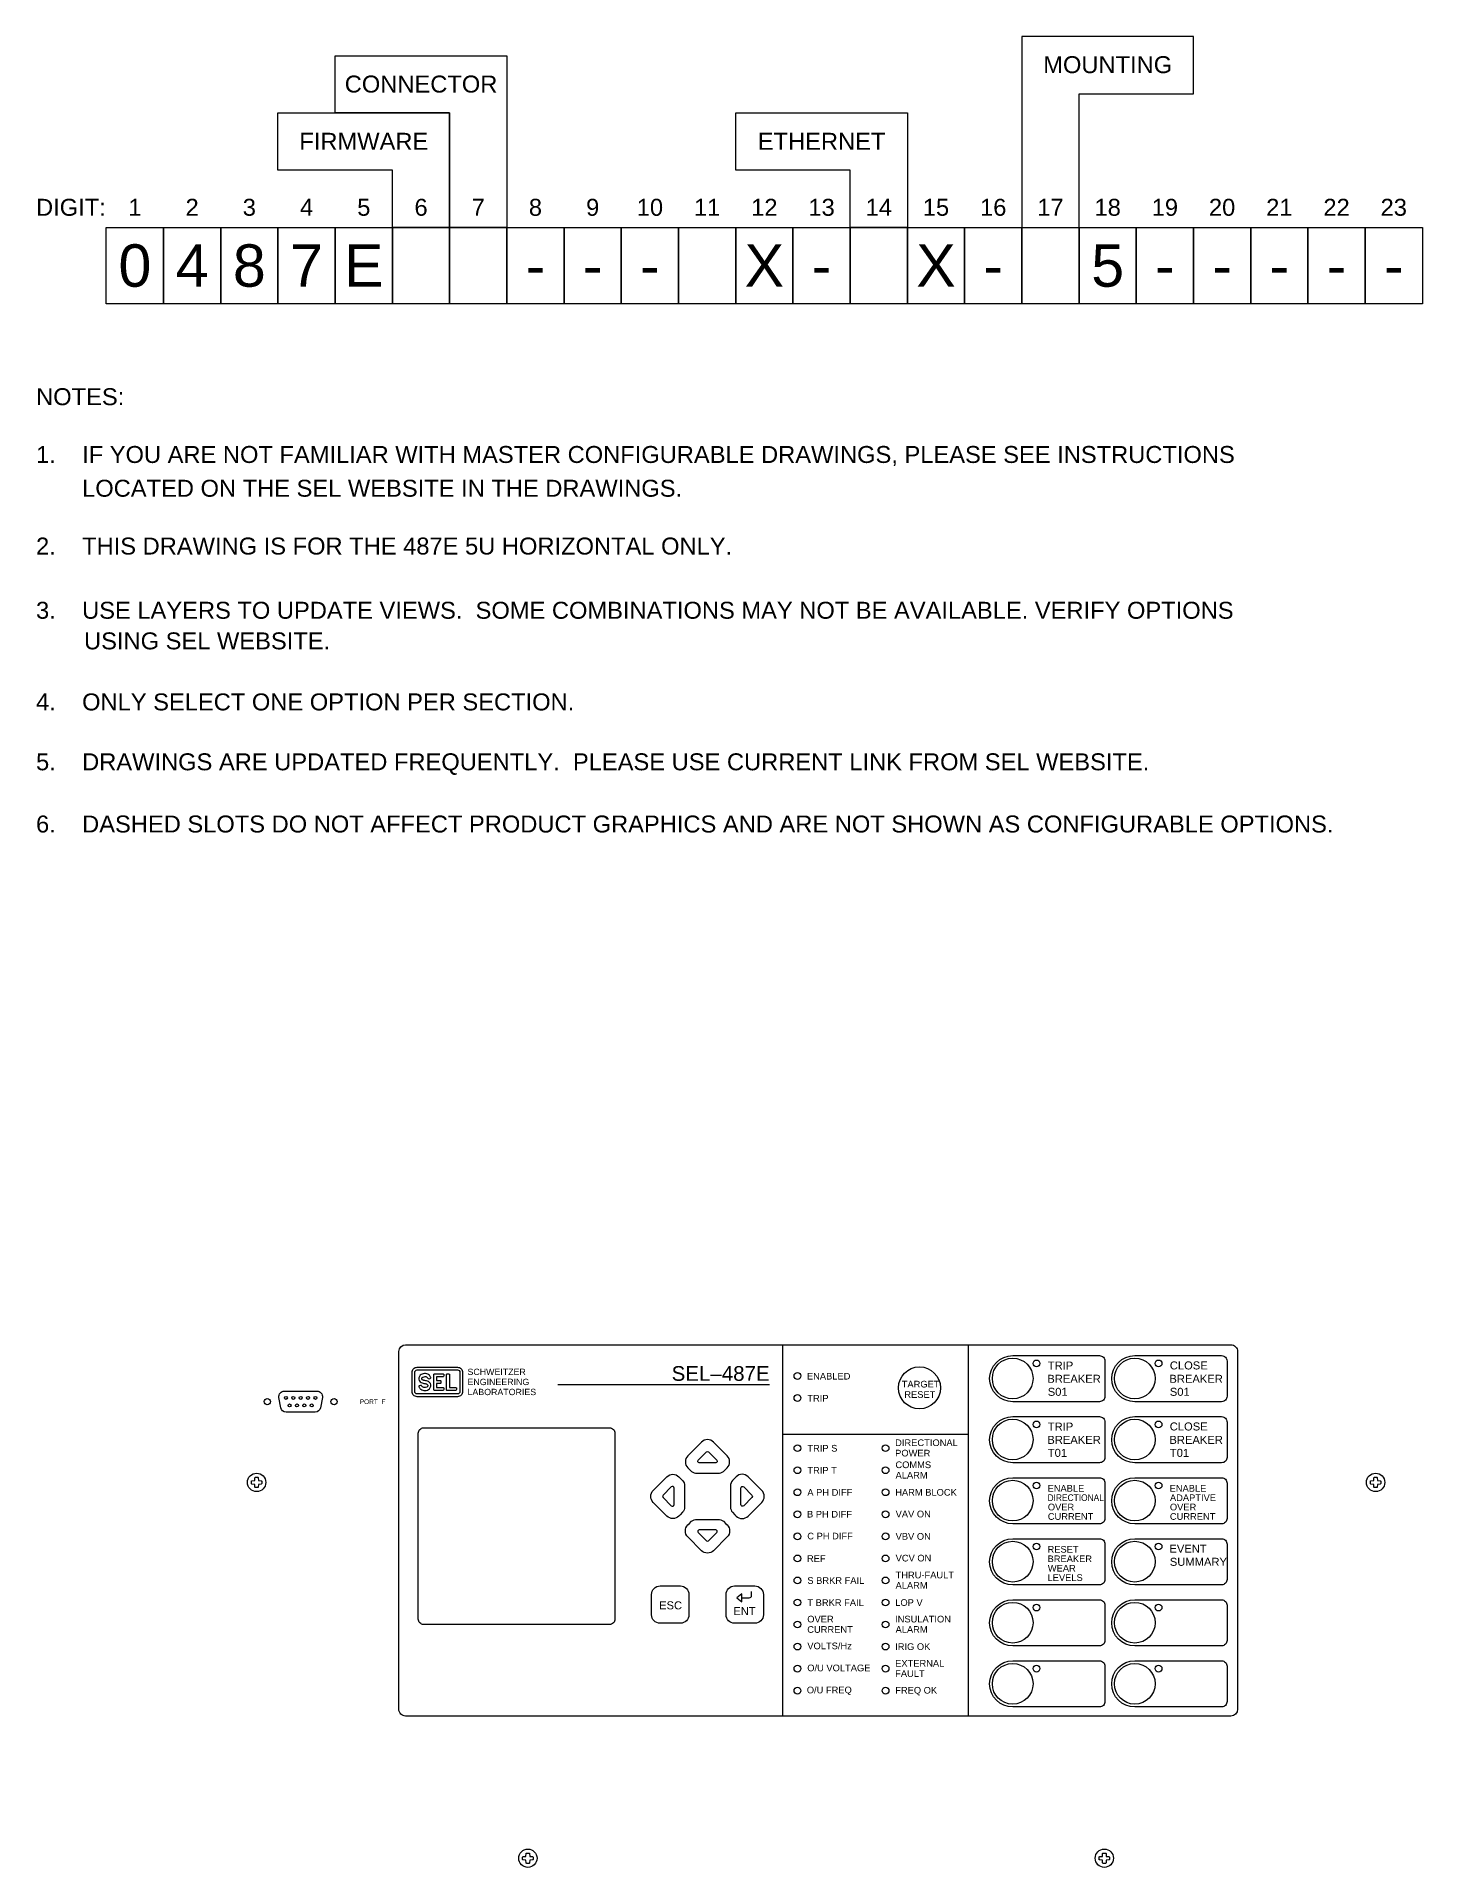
# Model space of a CAD drawing. Header units: inches. Extents: x 1.7 to 47, y 1 to 32.9.
# Drawn here: x 1.72 to 22.15, y 5.95 to 32.94 of the extents above; entities that cross this region are included whole.
import ezdxf
from ezdxf.enums import TextEntityAlignment as Align

# ---------------------------------------------------------------- set-up
doc = ezdxf.new("R2010")
doc.units = ezdxf.units.IN
doc.header["$MEASUREMENT"] = 0
doc.layers.add('5.0_____[DWG]', color=7, linetype='Continuous')
doc.styles.add('Arial', font='arial.ttf')

msp = doc.modelspace()

# ---------------------------------------------------------------- linework, layer by layer
at = {"layer": '5.0_____[DWG]'}
for points in [[(17.091, 32.097), (18.778, 32.097), (18.778, 32.94), (16.247, 32.94), (16.247, 30.128), (17.091, 30.128), (17.091, 32.097)], [(7.81, 31.815), (6.122, 31.815), (6.122, 32.659), (8.653, 32.659), (8.653, 30.128), (7.81, 30.128), (7.81, 31.815)], [(6.966, 30.972), (5.278, 30.972), (5.278, 31.815), (7.81, 31.815), (7.81, 30.128), (6.966, 30.128), (6.966, 30.972)], [(13.716, 30.972), (12.028, 30.972), (12.028, 31.815), (14.56, 31.815), (14.56, 30.128), (13.716, 30.128), (13.716, 30.972)], [(12.12, 9.982), (12.045, 9.924), (12.12, 9.866)]]:
    msp.add_lwpolyline(points, close=True, dxfattribs=at)
for points in [[(3.591, 29.003), (2.747, 29.003), (2.747, 30.128), (3.591, 30.128), (3.591, 29.003)], [(4.435, 29.003), (3.591, 29.003), (3.591, 30.128), (4.435, 30.128), (4.435, 29.003)], [(5.278, 29.003), (4.435, 29.003), (4.435, 30.128), (5.278, 30.128), (5.278, 29.003)], [(6.122, 29.003), (5.278, 29.003), (5.278, 30.128), (6.122, 30.128), (6.122, 29.003)], [(6.966, 29.003), (6.122, 29.003), (6.122, 30.128), (6.966, 30.128), (6.966, 29.003)], [(7.81, 29.003), (6.966, 29.003), (6.966, 30.128), (7.81, 30.128), (7.81, 29.003)], [(8.653, 29.003), (7.81, 29.003), (7.81, 30.128), (8.653, 30.128), (8.653, 29.003)], [(9.497, 29.003), (8.653, 29.003), (8.653, 30.128), (9.497, 30.128), (9.497, 29.003)], [(10.341, 29.003), (9.497, 29.003), (9.497, 30.128), (10.341, 30.128), (10.341, 29.003)], [(11.185, 29.003), (10.341, 29.003), (10.341, 30.128), (11.185, 30.128), (11.185, 29.003)], [(12.028, 29.003), (11.185, 29.003), (11.185, 30.128), (12.028, 30.128), (12.028, 29.003)], [(12.872, 29.003), (12.028, 29.003), (12.028, 30.128), (12.872, 30.128), (12.872, 29.003)], [(13.716, 29.003), (12.872, 29.003), (12.872, 30.128), (13.716, 30.128), (13.716, 29.003)], [(14.56, 29.003), (13.716, 29.003), (13.716, 30.128), (14.56, 30.128), (14.56, 29.003)], [(15.403, 29.003), (14.56, 29.003), (14.56, 30.128), (15.403, 30.128), (15.403, 29.003)], [(16.247, 29.003), (15.403, 29.003), (15.403, 30.128), (16.247, 30.128), (16.247, 29.003)], [(17.091, 29.003), (16.247, 29.003), (16.247, 30.128), (17.091, 30.128), (17.091, 29.003)], [(17.935, 29.003), (17.091, 29.003), (17.091, 30.128), (17.935, 30.128), (17.935, 29.003)], [(18.778, 29.003), (17.935, 29.003), (17.935, 30.128), (18.778, 30.128), (18.778, 29.003)], [(19.622, 29.003), (18.778, 29.003), (18.778, 30.128), (19.622, 30.128), (19.622, 29.003)], [(20.466, 29.003), (19.622, 29.003), (19.622, 30.128), (20.466, 30.128), (20.466, 29.003)], [(21.31, 29.003), (20.466, 29.003), (20.466, 30.128), (21.31, 30.128), (21.31, 29.003)], [(22.153, 29.003), (21.31, 29.003), (21.31, 30.128), (22.153, 30.128), (22.153, 29.003)], [(12.717, 13.655), (12.717, 8.18)], [(15.457, 13.655), (15.457, 8.18)], [(12.528, 13.065), (9.404, 13.065)], [(12.717, 12.337), (15.457, 12.337)]]:
    msp.add_lwpolyline(points, dxfattribs=at)
at = {"layer": '5.0_____[DWG]', "flags": 128}
for points in [[(7.161, 13.655), (19.329, 13.655, -0.414295), (19.429, 13.555), (19.429, 8.28, -0.414136), (19.329, 8.18), (7.161, 8.18, -0.41423), (7.061, 8.28), (7.061, 13.555, -0.414193)], [(16.112, 13.495), (17.393, 13.495, -0.414214), (17.473, 13.415), (17.473, 12.895, -0.414214), (17.393, 12.815), (16.112, 12.815, -1)], [(17.912, 13.495), (19.193, 13.495, -0.414214), (19.273, 13.415), (19.273, 12.895, -0.414214), (19.193, 12.815), (17.912, 12.815, -1)], [(7.427, 12.43), (10.167, 12.43, -0.414214), (10.247, 12.35), (10.247, 9.61, -0.414214), (10.167, 9.53), (7.427, 9.53, -0.414214), (7.347, 9.61), (7.347, 12.35, -0.414214)], [(16.112, 12.595), (17.393, 12.595, -0.414214), (17.473, 12.515), (17.473, 11.995, -0.414214), (17.393, 11.915), (16.112, 11.915, -1)], [(17.912, 12.595), (19.193, 12.595, -0.414214), (19.273, 12.515), (19.273, 11.995, -0.414214), (19.193, 11.915), (17.912, 11.915, -1)], [(16.112, 11.695), (17.393, 11.695, -0.414214), (17.473, 11.615), (17.473, 11.095, -0.414214), (17.393, 11.015), (16.112, 11.015, -1)], [(17.912, 11.695), (19.193, 11.695, -0.414214), (19.273, 11.615), (19.273, 11.095, -0.414214), (19.193, 11.015), (17.912, 11.015, -1)], [(16.112, 10.795), (17.393, 10.795, -0.414214), (17.473, 10.715), (17.473, 10.195, -0.414214), (17.393, 10.115), (16.112, 10.115, -1)], [(17.912, 10.795), (19.193, 10.795, -0.414214), (19.273, 10.715), (19.273, 10.195, -0.414214), (19.193, 10.115), (17.912, 10.115, -1)], [(16.112, 9.895), (17.393, 9.895, -0.414214), (17.473, 9.815), (17.473, 9.295, -0.414214), (17.393, 9.215), (16.112, 9.215, -1)], [(17.912, 9.895), (19.193, 9.895, -0.414214), (19.273, 9.815), (19.273, 9.295, -0.414214), (19.193, 9.215), (17.912, 9.215, -1)], [(16.112, 8.995), (17.393, 8.995, -0.414214), (17.473, 8.915), (17.473, 8.395, -0.414214), (17.393, 8.315), (16.112, 8.315, -1)], [(17.912, 8.995), (19.193, 8.995, -0.414214), (19.273, 8.915), (19.273, 8.395, -0.414214), (19.193, 8.315), (17.912, 8.315, -1)]]:
    msp.add_lwpolyline(points, format="xyb", close=True, dxfattribs=at)
at = {"layer": '5.0_____[DWG]'}
for points in [[(8.001, 12.964, -0.414214), (7.926, 12.889), (7.33, 12.889, -0.414214), (7.255, 12.964), (7.255, 13.248, -0.414214), (7.33, 13.323), (7.926, 13.323, -0.414214), (8.001, 13.248)], [(7.962, 12.964, -0.414214), (7.926, 12.929), (7.33, 12.929, -0.414214), (7.295, 12.964), (7.295, 13.248, -0.414214), (7.33, 13.283), (7.926, 13.283, -0.414214), (7.962, 13.248)], [(7.439, 13.23, 0.192116), (7.376, 13.205, 0.12608), (7.356, 13.167, 0.336344), (7.392, 13.097, 0.087668), (7.443, 13.083, -0.022201), (7.458, 13.081, -0.039737), (7.469, 13.077, -0.23043), (7.488, 13.059, -0.182747), (7.486, 13.045, -0.221111), (7.452, 13.026, -0.058363), (7.43, 13.025, -0.13415), (7.408, 13.036, 0.006668), (7.396, 13.051, 0.085557), (7.393, 13.053, 0.231613), (7.363, 13.051, 0.170757), (7.357, 13.043, 0.118457), (7.359, 13.031, 0.153081), (7.384, 12.999, 0.186266), (7.448, 12.98, 0.192116), (7.511, 13.005, 0.12608), (7.531, 13.043, 0.336344), (7.496, 13.113, 0.087668), (7.444, 13.127, -0.022201), (7.429, 13.129, -0.039737), (7.418, 13.133, -0.23043), (7.4, 13.151, -0.182747), (7.401, 13.166, -0.221111), (7.436, 13.184, -0.058363), (7.457, 13.185, -0.13415), (7.479, 13.174, 0.006668), (7.492, 13.159, 0.085557), (7.494, 13.157, 0.231613), (7.524, 13.159, 0.170757), (7.53, 13.167, 0.118457), (7.529, 13.179, 0.153081), (7.503, 13.211, 0.186266)], [(7.618, 13.083), (7.618, 13.025), (7.712, 13.025, -0.424366), (7.723, 13.014), (7.723, 12.993, -0.404134), (7.712, 12.982), (7.587, 12.982, -0.432614), (7.576, 12.994), (7.576, 13.214, -0.396049), (7.587, 13.227), (7.712, 13.227, -0.424366), (7.723, 13.215), (7.723, 13.195, -0.404134), (7.712, 13.183), (7.618, 13.183), (7.618, 13.126), (7.673, 13.126, -0.353971), (7.681, 13.116), (7.681, 13.116), (7.681, 13.093, -0.353971), (7.673, 13.083)], [(7.774, 13.227), (7.795, 13.227, -0.432614), (7.807, 13.214), (7.807, 13.025), (7.898, 13.025, -0.424366), (7.91, 13.014), (7.91, 12.993, -0.404134), (7.898, 12.982), (7.774, 12.982, -0.432614), (7.762, 12.994), (7.762, 13.214, -0.396049)], [(5.371, 12.971), (5.855, 12.971, -0.46318), (5.933, 12.879), (5.905, 12.725, -0.363045), (5.828, 12.66), (5.398, 12.66, -0.360245), (5.32, 12.725), (5.293, 12.879, -0.463312)], [(11.768, 11.76, 0.176539), (11.846, 11.787), (11.883, 11.822), (11.902, 11.841, 0.414214), (11.902, 12.018), (11.7, 12.22, 0.414214), (11.524, 12.22), (11.322, 12.018, 0.414214), (11.322, 11.841), (11.341, 11.822), (11.378, 11.787, 0.176539), (11.456, 11.76)], [(11.629, 12.075), (11.75, 11.954, -0.66386), (11.733, 11.913), (11.491, 11.913, -0.66386), (11.474, 11.954), (11.595, 12.075, -0.408376)], [(11.272, 11.264, -0.176539), (11.245, 11.185), (11.21, 11.149), (11.191, 11.13, -0.414214), (11.014, 11.13), (10.812, 11.331, -0.414214), (10.812, 11.508), (11.014, 11.709, -0.414214), (11.191, 11.709), (11.21, 11.69), (11.245, 11.654, -0.176539), (11.272, 11.575)], [(11.952, 11.264, 0.176539), (11.979, 11.185), (12.014, 11.149), (12.033, 11.13, 0.414214), (12.21, 11.13), (12.412, 11.331, 0.414214), (12.412, 11.508), (12.21, 11.709, 0.414214), (12.033, 11.709), (12.014, 11.69), (11.979, 11.654, 0.176539), (11.952, 11.575)], [(10.957, 11.403), (11.078, 11.281, 0.66386), (11.119, 11.298), (11.119, 11.541, 0.66386), (11.078, 11.558), (10.957, 11.436, 0.408376)], [(12.267, 11.403), (12.146, 11.281, -0.66386), (12.105, 11.298), (12.105, 11.541, -0.66386), (12.146, 11.558), (12.267, 11.436, -0.408376)], [(11.768, 11.079, -0.176539), (11.846, 11.052), (11.883, 11.017), (11.902, 10.998, -0.414214), (11.902, 10.821), (11.7, 10.619, -0.414214), (11.524, 10.619), (11.322, 10.821, -0.414214), (11.322, 10.998), (11.341, 11.017), (11.378, 11.052, -0.176539), (11.456, 11.079)], [(11.629, 10.764), (11.75, 10.885, 0.66386), (11.733, 10.926), (11.491, 10.926, 0.66386), (11.474, 10.885), (11.595, 10.764, 0.408376)], [(10.912, 10.099), (11.212, 10.099, -0.414214), (11.337, 9.974), (11.337, 9.674, -0.414214), (11.212, 9.549), (10.912, 9.549, -0.414214), (10.787, 9.674), (10.787, 9.974, -0.414214)], [(12.011, 10.099), (12.311, 10.099, -0.414214), (12.436, 9.974), (12.436, 9.674, -0.414214), (12.311, 9.549), (12.011, 9.549, -0.414214), (11.886, 9.674), (11.886, 9.974, -0.414214)]]:
    msp.add_lwpolyline(points, format="xyb", close=True, dxfattribs=at)
for points in [[(4.98, 11.701, -0.391794), (4.988, 11.693), (4.99, 11.653, 0.399739), (4.991, 11.652), (5.031, 11.65, -0.391859), (5.039, 11.642), (5.039, 11.608, -0.391764), (5.031, 11.6), (4.991, 11.597, 0.399816), (4.99, 11.596), (4.988, 11.557, -0.391825), (4.98, 11.548), (4.963, 11.548), (4.946, 11.548, -0.391806), (4.937, 11.557), (4.935, 11.596, 0.399638), (4.934, 11.597), (4.895, 11.6, -0.391814), (4.886, 11.608), (4.886, 11.642, -0.39186), (4.895, 11.65), (4.934, 11.652, 0.399739), (4.935, 11.653), (4.937, 11.693, -0.391769), (4.946, 11.701), (4.963, 11.701), (4.98, 11.701)], [(21.48, 11.701, -0.391794), (21.488, 11.693), (21.49, 11.653, 0.399739), (21.491, 11.652), (21.531, 11.65, -0.391859), (21.539, 11.642), (21.539, 11.608, -0.391764), (21.531, 11.6), (21.491, 11.597, 0.399816), (21.49, 11.596), (21.488, 11.557, -0.391825), (21.48, 11.548), (21.463, 11.548), (21.446, 11.548, -0.391806), (21.437, 11.557), (21.435, 11.596, 0.399638), (21.434, 11.597), (21.395, 11.6, -0.391814), (21.386, 11.608), (21.386, 11.642, -0.39186), (21.395, 11.65), (21.434, 11.652, 0.399739), (21.435, 11.653), (21.437, 11.693, -0.391769), (21.446, 11.701), (21.463, 11.701), (21.48, 11.701)], [(12.12, 9.924), (12.228, 9.924, 0.414214), (12.263, 9.959), (12.263, 10.016)], [(8.98, 6.161, -0.391794), (8.988, 6.153), (8.99, 6.113, 0.399739), (8.991, 6.112), (9.031, 6.11, -0.391859), (9.039, 6.102), (9.039, 6.068, -0.391764), (9.031, 6.06), (8.991, 6.057, 0.399816), (8.99, 6.056), (8.988, 6.017, -0.391825), (8.98, 6.008), (8.963, 6.008), (8.946, 6.008, -0.391806), (8.937, 6.017), (8.935, 6.056, 0.399638), (8.934, 6.057), (8.895, 6.06, -0.391814), (8.886, 6.068), (8.886, 6.102, -0.39186), (8.895, 6.11), (8.934, 6.112, 0.399739), (8.935, 6.113), (8.937, 6.153, -0.391769), (8.946, 6.161), (8.963, 6.161), (8.98, 6.161)], [(17.48, 6.161, -0.391794), (17.488, 6.153), (17.49, 6.113, 0.399739), (17.491, 6.112), (17.531, 6.11, -0.391859), (17.539, 6.102), (17.539, 6.068, -0.391764), (17.531, 6.06), (17.491, 6.057, 0.399816), (17.49, 6.056), (17.488, 6.017, -0.391825), (17.48, 6.008), (17.463, 6.008), (17.446, 6.008, -0.391806), (17.437, 6.017), (17.435, 6.056, 0.399638), (17.434, 6.057), (17.395, 6.06, -0.391814), (17.386, 6.068), (17.386, 6.102, -0.39186), (17.395, 6.11), (17.434, 6.112, 0.399739), (17.435, 6.113), (17.437, 6.153, -0.391769), (17.446, 6.161), (17.463, 6.161), (17.48, 6.161)]]:
    msp.add_lwpolyline(points, format="xyb", dxfattribs=at)
for centre, radius in [((12.938, 13.195), 0.05), ((14.737, 13.019), 0.31), ((16.463, 13.38), 0.05), ((18.263, 13.38), 0.05), ((5.121, 12.816), 0.047), ((5.395, 12.871), 0.0225), ((5.449, 12.76), 0.0225), ((5.504, 12.871), 0.0225), ((5.558, 12.76), 0.0225), ((5.613, 12.871), 0.0225), ((5.667, 12.76), 0.0225), ((5.722, 12.871), 0.0225), ((5.776, 12.76), 0.0225), ((5.831, 12.871), 0.0225), ((6.105, 12.816), 0.047), ((12.938, 12.87), 0.05), ((16.463, 12.48), 0.05), ((18.263, 12.48), 0.05), ((12.938, 12.13), 0.05), ((14.238, 12.13), 0.05), ((4.963, 11.625), 0.135), ((12.938, 11.805), 0.05), ((14.238, 11.805), 0.05), ((16.463, 11.58), 0.05), ((18.263, 11.58), 0.05), ((21.463, 11.625), 0.135), ((12.938, 11.48), 0.05), ((14.238, 11.48), 0.05), ((12.938, 11.155), 0.05), ((14.238, 11.155), 0.05), ((12.938, 10.83), 0.05), ((14.238, 10.83), 0.05), ((12.938, 10.505), 0.05), ((14.238, 10.505), 0.05), ((16.463, 10.68), 0.05), ((18.263, 10.68), 0.05), ((12.938, 10.18), 0.05), ((14.238, 10.18), 0.05), ((12.938, 9.855), 0.05), ((14.238, 9.855), 0.05), ((16.463, 9.78), 0.05), ((18.263, 9.78), 0.05), ((12.938, 9.53), 0.05), ((14.238, 9.53), 0.05), ((12.938, 9.205), 0.05), ((14.238, 9.205), 0.05), ((12.938, 8.88), 0.05), ((14.238, 8.88), 0.05), ((16.463, 8.88), 0.05), ((18.263, 8.88), 0.05), ((12.938, 8.555), 0.05), ((14.238, 8.555), 0.05), ((8.963, 6.085), 0.135), ((17.463, 6.085), 0.135)]:
    msp.add_circle(centre, radius, dxfattribs=at)
for centre in [(16.112, 13.157), (17.912, 13.157), (16.112, 12.257), (17.912, 12.257), (16.112, 11.357), (17.912, 11.357), (16.112, 10.457), (17.912, 10.457), (16.112, 9.557), (17.912, 9.557), (16.112, 8.657), (17.912, 8.657)]:
    msp.add_ellipse(centre, major_axis=(-0.3, 0), ratio=0.999907, dxfattribs=at)

# ---------------------------------------------------------------- texts
at = {"layer": '5.0_____[DWG]', "style": 'Arial'}
for s, height, p in [('MOUNTING', 0.25, (17.513, 32.402)), ('CONNECTOR', 0.25, (7.388, 32.116)), ('FIRMWARE', 0.25, (6.544, 31.272)), ('ETHERNET', 0.25, (13.294, 31.272)), ('1', 0.25, (3.169, 30.299)), ('2', 0.25, (4.013, 30.299)), ('3', 0.25, (4.856, 30.299)), ('4', 0.25, (5.7, 30.299)), ('5', 0.25, (6.544, 30.299)), ('6', 0.25, (7.388, 30.299)), ('7', 0.25, (8.231, 30.299)), ('8', 0.25, (9.075, 30.299)), ('9', 0.25, (9.919, 30.299)), ('10', 0.25, (10.763, 30.299)), ('11', 0.25, (11.606, 30.299)), ('12', 0.25, (12.45, 30.299)), ('13', 0.25, (13.294, 30.299)), ('14', 0.25, (14.138, 30.299)), ('15', 0.25, (14.981, 30.299)), ('16', 0.25, (15.825, 30.299)), ('17', 0.25, (16.669, 30.299)), ('18', 0.25, (17.513, 30.299)), ('19', 0.25, (18.356, 30.299)), ('20', 0.25, (19.2, 30.299)), ('21', 0.25, (20.044, 30.299)), ('22', 0.25, (20.888, 30.299)), ('23', 0.25, (21.731, 30.299)), ('0', 0.625, (3.169, 29.253)), ('4', 0.625, (4.013, 29.253)), ('8', 0.625, (4.856, 29.253)), ('7', 0.625, (5.7, 29.253)), ('E', 0.625, (6.544, 29.253)), ('X', 0.625, (12.45, 29.253)), ('X', 0.625, (14.981, 29.253)), ('5', 0.625, (17.513, 29.253)), ('-', 0.625, (9.075, 29.253)), ('-', 0.625, (9.919, 29.253)), ('-', 0.625, (10.762, 29.253)), ('-', 0.625, (13.294, 29.253)), ('-', 0.625, (15.825, 29.253)), ('-', 0.625, (18.356, 29.253)), ('-', 0.625, (19.2, 29.253)), ('-', 0.625, (20.044, 29.253)), ('-', 0.625, (20.888, 29.253)), ('-', 0.625, (21.731, 29.253))]:
    msp.add_text(s, height=height, dxfattribs=at).set_placement(p, align=Align.CENTER)
for s, height, p in [('DIGIT:', 0.25, (1.711, 30.299)), ('NOTES:', 0.25, (1.712, 27.507)), ('1.    IF YOU ARE NOT FAMILIAR WITH MASTER CONFIGURABLE DRAWINGS, PLEASE SEE INSTRUCTIONS', 0.25, (1.711, 26.655)), ('       LOCATED ON THE SEL WEBSITE IN THE DRAWINGS.', 0.25, (1.711, 26.157)), ('2.    THIS DRAWING IS FOR THE 487E 5U HORIZONTAL ONLY.', 0.25, (1.711, 25.305)), ('3.    USE LAYERS TO UPDATE VIEWS.  SOME COMBINATIONS MAY NOT BE AVAILABLE. VERIFY OPTIONS', 0.25, (1.711, 24.358)), ('       USING SEL WEBSITE.', 0.25, (1.74, 23.907)), ('4.    ONLY SELECT ONE OPTION PER SECTION.', 0.25, (1.711, 23.007)), ('5.    DRAWINGS ARE UPDATED FREQUENTLY.  PLEASE USE CURRENT LINK FROM SEL WEBSITE.', 0.25, (1.711, 22.124)), ('6.    DASHED SLOTS DO NOT AFFECT PRODUCT GRAPHICS AND ARE NOT SHOWN AS CONFIGURABLE OPTIONS.', 0.25, (1.711, 21.207)), ('SCHWEITZER', 0.0931, (8.073, 13.208)), ('ENABLED', 0.0983, (13.078, 13.142)), ('TRIP', 0.118, (16.63, 13.289)), ('CLOSE', 0.118, (18.429, 13.291)), ('ENGINEERING', 0.09313, (8.073, 13.06)), ('LABORATORIES', 0.09313, (8.073, 12.912)), ('TARGET', 0.0983, (14.476, 13.025)), ('RESET', 0.0983, (14.514, 12.872)), ('BREAKER', 0.118, (16.623, 13.094)), ('S01', 0.118, (16.629, 12.902)), ('BREAKER', 0.118, (18.423, 13.094)), ('S01', 0.118, (18.429, 12.902)), ('PORT  F', 0.0688, (6.484, 12.781)), ('TRIP', 0.0983, (13.084, 12.817)), ('TRIP', 0.118, (16.63, 12.389)), ('CLOSE', 0.118, (18.428, 12.391)), ('TRIP S', 0.0983, (13.085, 12.08)), ('DIRECTIONAL', 0.09833, (14.379, 12.161)), ('BREAKER', 0.118, (16.623, 12.194)), ('BREAKER', 0.118, (18.423, 12.194)), ('POWER', 0.0983, (14.379, 12.008)), ('COMMS', 0.0983, (14.383, 11.836)), ('T01', 0.118, (16.63, 12.002)), ('T01', 0.118, (18.43, 12.002)), ('TRIP T', 0.0983, (13.085, 11.754)), ('ALARM', 0.0983, (14.385, 11.683)), ('A PH DIFF', 0.0983, (13.084, 11.429)), ('HARM BLOCK', 0.0983, (14.38, 11.43)), ('ENABLE', 0.0983, (16.626, 11.489)), ('ADAPTIVE', 0.0983, (18.431, 11.35)), ('ENABLE', 0.0983, (18.426, 11.489)), ('B PH DIFF', 0.0983, (13.079, 11.108)), ('VAV ON', 0.0983, (14.386, 11.11)), ('OVER', 0.0983, (16.63, 11.213)), ('CURRENT', 0.0983, (16.63, 11.074)), ('OVER', 0.0983, (18.43, 11.213)), ('CURRENT', 0.0983, (18.43, 11.074)), ('C PH DIFF', 0.0983, (13.083, 10.785)), ('VBV ON', 0.0983, (14.386, 10.78)), ('REF', 0.0983, (13.079, 10.453)), ('VCV ON', 0.0983, (14.386, 10.46)), ('RESET', 0.0983, (16.626, 10.59)), ('BREAKER', 0.0983, (16.626, 10.45)), ('EVENT', 0.118, (18.423, 10.589)), ('THRU-FAULT', 0.0983, (14.385, 10.211)), ('WEAR', 0.0983, (16.63, 10.311)), ('LEVELS', 0.0983, (16.626, 10.173)), ('SUMMARY', 0.118, (18.429, 10.396)), ('S BRKR FAIL', 0.09833, (13.084, 10.13)), ('ALARM', 0.0983, (14.385, 10.058)), ('ESC', 0.118, (10.898, 9.754)), ('ENT', 0.118, (11.992, 9.669)), ('T BRKR FAIL', 0.09833, (13.085, 9.804)), ('LOP V', 0.0983, (14.38, 9.805)), ('OVER', 0.0983, (13.083, 9.561)), ('CURRENT', 0.0983, (13.083, 9.408)), ('ALARM', 0.0983, (14.385, 9.408)), ('INSULATION', 0.0983, (14.378, 9.561)), ('VOLTS/Hz', 0.0983, (13.084, 9.166)), ('IRIG OK', 0.0983, (14.379, 9.155)), ('O/U VOLTAGE', 0.09833, (13.083, 8.841)), ('EXTERNAL', 0.0983, (14.379, 8.909)), ('FAULT', 0.0983, (14.379, 8.758)), ('O/U FREQ', 0.0983, (13.076, 8.516)), ('FREQ OK', 0.0983, (14.38, 8.512))]:
    msp.add_text(s, height=height, dxfattribs=at).set_placement(p)
msp.add_text('SEL–487E', height=0.2163, dxfattribs=at).set_placement((12.528, 13.123), align=Align.RIGHT)
at = {"layer": '5.0_____[DWG]', "style": 'Arial', "width": 0.9}
msp.add_text('DIRECTIONAL', height=0.09833, dxfattribs=at).set_placement((16.626, 11.351))

doc.saveas('drawing.dxf')
